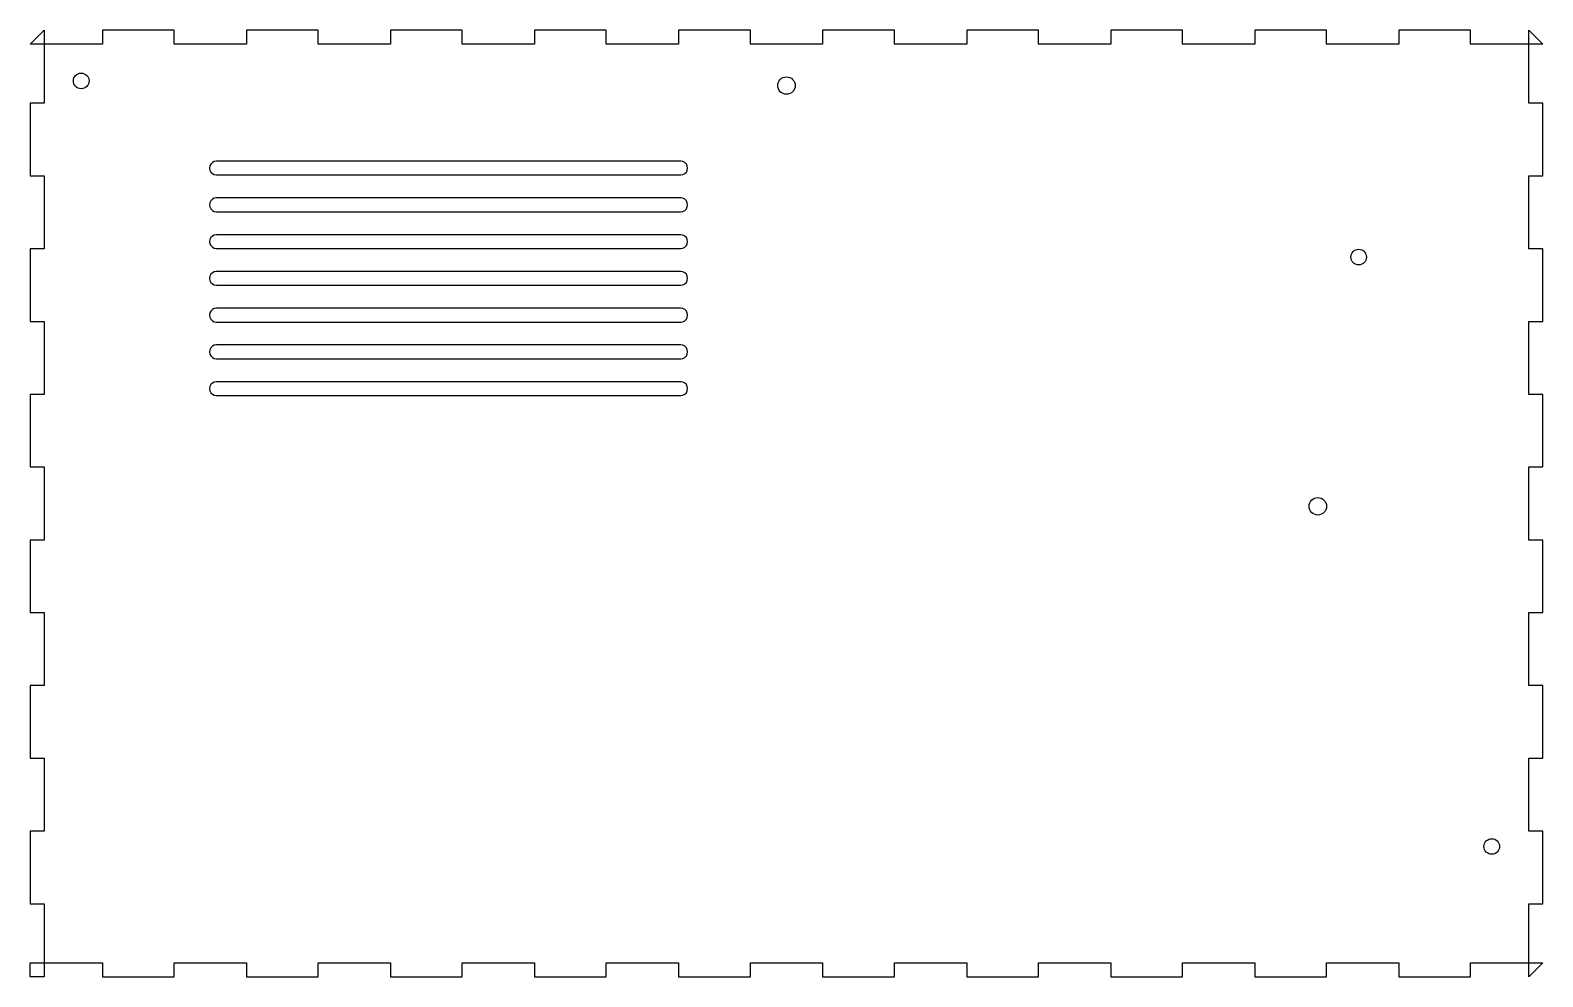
# Model space of a CAD drawing. Extents: x 0 to 329, y 0 to 206.
import ezdxf

# ---------------------------------------------------------------- set-up
doc = ezdxf.new("R2010")
doc.units = 0

msp = doc.modelspace()

# ---------------------------------------------------------------- linework, layer by layer
at = {"layer": 'CUT'}
for points in [[(0, 0), (0, 3), (15.6967, 3), (15.6967, 0), (31.3033, 0), (31.3033, 3), (47.03, 3), (47.03, 0), (62.6367, 0), (62.6367, 3), (78.3633, 3), (78.3633, 0), (93.97, 0), (93.97, 3), (109.6967, 3), (109.6967, 0), (125.3033, 0), (125.3033, 3), (141.03, 3), (141.03, 0), (156.6367, 0), (156.6367, 3), (172.3633, 3), (172.3633, 0), (187.97, 0), (187.97, 3), (203.6967, 3), (203.6967, 0), (219.3033, 0), (219.3033, 3), (235.03, 3), (235.03, 0), (250.6367, 0), (250.6367, 3), (266.3633, 3), (266.3633, 0), (281.97, 0), (281.97, 3), (297.6967, 3), (297.6967, 0), (313.3033, 0), (313.3033, 3), (329, 3), (326, 0), (326, 15.8762), (329, 15.8762), (329, 31.6623), (326, 31.6623), (326, 47.5685), (329, 47.5685), (329, 63.3546), (326, 63.3546), (326, 79.2608), (329, 79.2608), (329, 95.0469), (326, 95.0469), (326, 110.9531), (329, 110.9531), (329, 126.7392), (326, 126.7392), (326, 142.6454), (329, 142.6454), (329, 158.4315), (326, 158.4315), (326, 174.3377), (329, 174.3377), (329, 190.1238), (326, 190.1238), (326, 206), (329, 203), (313.3033, 203), (313.3033, 206), (297.6967, 206), (297.6967, 203), (281.97, 203), (281.97, 206), (266.3633, 206), (266.3633, 203), (250.6367, 203), (250.6367, 206), (235.03, 206), (235.03, 203), (219.3033, 203), (219.3033, 206), (203.6967, 206), (203.6967, 203), (187.97, 203), (187.97, 206), (172.3633, 206), (172.3633, 203), (156.6367, 203), (156.6367, 206), (141.03, 206), (141.03, 203), (125.3033, 203), (125.3033, 206), (109.6967, 206), (109.6967, 203), (93.97, 203), (93.97, 206), (78.3633, 206), (78.3633, 203), (62.6367, 203), (62.6367, 206), (47.03, 206), (47.03, 203), (31.3033, 203), (31.3033, 206), (15.6967, 206), (15.6967, 203), (0, 203), (3, 206), (3, 190.1238), (0, 190.1238), (0, 174.3377), (3, 174.3377), (3, 158.4315), (0, 158.4315), (0, 142.6454), (3, 142.6454), (3, 126.7392), (0, 126.7392), (0, 110.9531), (3, 110.9531), (3, 95.0469), (0, 95.0469), (0, 79.2608), (3, 79.2608), (3, 63.3546), (0, 63.3546), (0, 47.5685), (3, 47.5685), (3, 31.6623), (0, 31.6623), (0, 15.8762), (3, 15.8762), (3, 0)], [(143, 176), (142.9266, 176.4635), (142.7135, 176.8817), (142.3817, 177.2135), (141.9635, 177.4266), (141.5, 177.5), (40.5, 177.5), (40.0365, 177.4266), (39.6183, 177.2135), (39.2865, 176.8817), (39.0734, 176.4635), (39, 176), (39, 176), (39.0734, 175.5365), (39.2865, 175.1183), (39.6183, 174.7865), (40.0365, 174.5734), (40.5, 174.5), (141.5, 174.5), (141.9635, 174.5734), (142.3817, 174.7865), (142.7135, 175.1183), (142.9266, 175.5365), (143, 176)], [(143, 168), (142.9266, 168.4635), (142.7135, 168.8817), (142.3817, 169.2135), (141.9635, 169.4266), (141.5, 169.5), (40.5, 169.5), (40.0365, 169.4266), (39.6183, 169.2135), (39.2865, 168.8817), (39.0734, 168.4635), (39, 168), (39, 168), (39.0734, 167.5365), (39.2865, 167.1183), (39.6183, 166.7865), (40.0365, 166.5734), (40.5, 166.5), (141.5, 166.5), (141.9635, 166.5734), (142.3817, 166.7865), (142.7135, 167.1183), (142.9266, 167.5365), (143, 168)], [(143, 160), (142.9266, 160.4635), (142.7135, 160.8817), (142.3817, 161.2135), (141.9635, 161.4266), (141.5, 161.5), (40.5, 161.5), (40.0365, 161.4266), (39.6183, 161.2135), (39.2865, 160.8817), (39.0734, 160.4635), (39, 160), (39, 160), (39.0734, 159.5365), (39.2865, 159.1183), (39.6183, 158.7865), (40.0365, 158.5734), (40.5, 158.5), (141.5, 158.5), (141.9635, 158.5734), (142.3817, 158.7865), (142.7135, 159.1183), (142.9266, 159.5365), (143, 160)], [(143, 152), (142.9266, 152.4635), (142.7135, 152.8817), (142.3817, 153.2135), (141.9635, 153.4266), (141.5, 153.5), (40.5, 153.5), (40.0365, 153.4266), (39.6183, 153.2135), (39.2865, 152.8817), (39.0734, 152.4635), (39, 152), (39, 152), (39.0734, 151.5365), (39.2865, 151.1183), (39.6183, 150.7865), (40.0365, 150.5734), (40.5, 150.5), (141.5, 150.5), (141.9635, 150.5734), (142.3817, 150.7865), (142.7135, 151.1183), (142.9266, 151.5365), (143, 152)], [(143, 144), (142.9266, 144.4635), (142.7135, 144.8817), (142.3817, 145.2135), (141.9635, 145.4266), (141.5, 145.5), (40.5, 145.5), (40.0365, 145.4266), (39.6183, 145.2135), (39.2865, 144.8817), (39.0734, 144.4635), (39, 144), (39, 144), (39.0734, 143.5365), (39.2865, 143.1183), (39.6183, 142.7865), (40.0365, 142.5734), (40.5, 142.5), (141.5, 142.5), (141.9635, 142.5734), (142.3817, 142.7865), (142.7135, 143.1183), (142.9266, 143.5365), (143, 144)], [(143, 136), (142.9266, 136.4635), (142.7135, 136.8817), (142.3817, 137.2135), (141.9635, 137.4266), (141.5, 137.5), (40.5, 137.5), (40.0365, 137.4266), (39.6183, 137.2135), (39.2865, 136.8817), (39.0734, 136.4635), (39, 136), (39, 136), (39.0734, 135.5365), (39.2865, 135.1183), (39.6183, 134.7865), (40.0365, 134.5734), (40.5, 134.5), (141.5, 134.5), (141.9635, 134.5734), (142.3817, 134.7865), (142.7135, 135.1183), (142.9266, 135.5365), (143, 136)], [(143, 128), (142.9266, 128.4635), (142.7135, 128.8817), (142.3817, 129.2135), (141.9635, 129.4266), (141.5, 129.5), (40.5, 129.5), (40.0365, 129.4266), (39.6183, 129.2135), (39.2865, 128.8817), (39.0734, 128.4635), (39, 128), (39, 128), (39.0734, 127.5365), (39.2865, 127.1183), (39.6183, 126.7865), (40.0365, 126.5734), (40.5, 126.5), (141.5, 126.5), (141.9635, 126.5734), (142.3817, 126.7865), (142.7135, 127.1183), (142.9266, 127.5365), (143, 128)]]:
    msp.add_lwpolyline(points, close=True, dxfattribs=at)
for centre, radius in [((11.08, 194.976), 1.7), ((164.496, 193.96), 1.9), ((288.956, 156.622), 1.7), ((280.066, 102.393), 1.9), ((317.912, 28.352), 1.7)]:
    msp.add_circle(centre, radius, dxfattribs=at)

doc.saveas('drawing.dxf')
